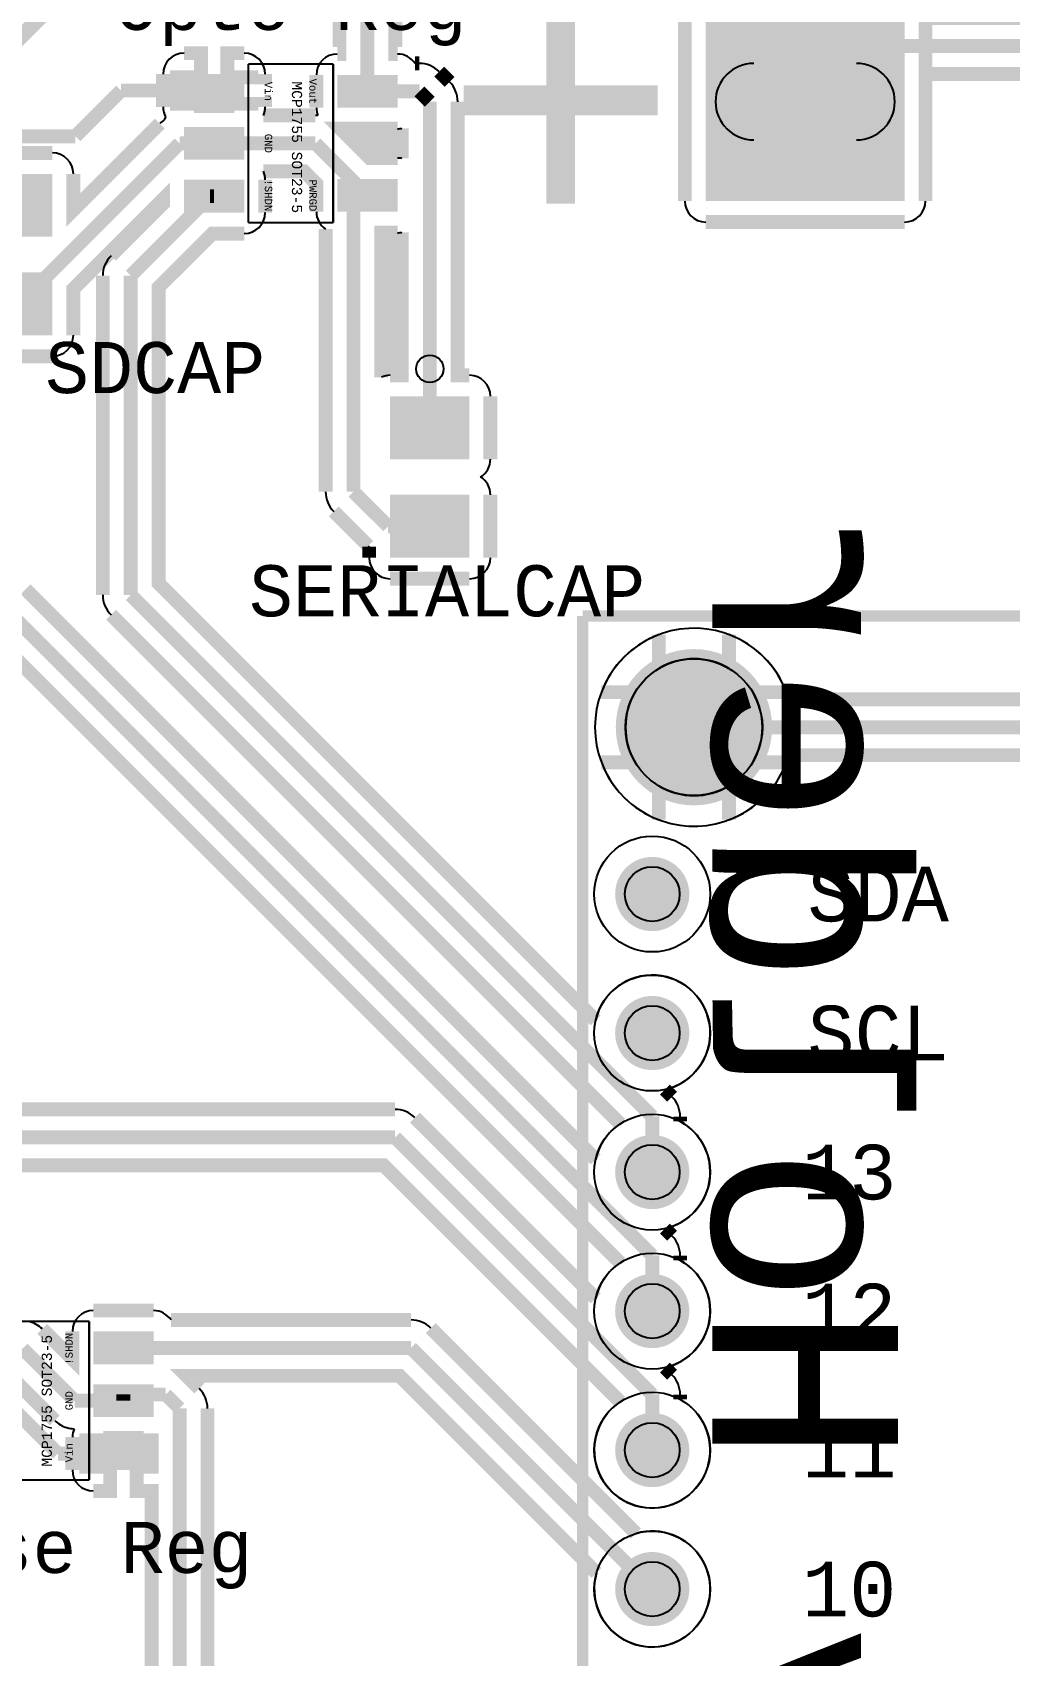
# Model space of a CAD drawing. Extents: x -3564 to 3564, y -2067 to 2176.
# Drawn here: x -2566 to -1863, y 292 to 1460 of the extents above; entities that cross this region are included whole.
import ezdxf
from ezdxf.enums import TextEntityAlignment as Align

# ---------------------------------------------------------------- set-up
doc = ezdxf.new("R2010")
doc.units = 0
for name, color, linetype in [('COPPER_BOTTOM', 1, 'CONTINUOUS'), ('COPPER_TOP', 3, 'CONTINUOUS'), ('DRILL', 255, 'CONTINUOUS'), ('SILKSCREEN_BOTTOM', 6, 'CONTINUOUS'), ('SILKSCREEN_TOP', 4, 'CONTINUOUS')]:
    doc.layers.add(name, color=color, linetype=linetype)
doc.styles.add('MONOTxtStyle', font='monotxt')
doc.styles.add('MONOTxtStyle_M', font='monotxt')

msp = doc.modelspace()

# ---------------------------------------------------------------- hatches: boundary and pattern name
at = {"layer": 'COPPER_BOTTOM'}
h = msp.add_hatch(color=256, dxfattribs=at)
h.paths.add_polyline_path([(-2081.5, 1338.5), (-2081.5, 1481.5), (-1938.5, 1481.5), (-1938.5, 1338.5)])
edge = h.paths.add_edge_path()
edge.add_arc((-2010, 1410), 27.5, 0, 360)
h = msp.add_hatch(color=256, dxfattribs=at)
edge = h.paths.add_edge_path()
edge.add_arc((-2090, 960), 56.212598, 0, 360)
edge = h.paths.add_edge_path()
edge.add_arc((-2090, 960), 49.212598, 0, 360)
h = msp.add_hatch(color=256, dxfattribs=at)
edge = h.paths.add_edge_path()
edge.add_arc((-2120, 840), 26.685039, 0, 360)
edge = h.paths.add_edge_path()
edge.add_arc((-2120, 840), 19.685039, 0, 360)
h = msp.add_hatch(color=256, dxfattribs=at)
edge = h.paths.add_edge_path()
edge.add_arc((-2120, 740), 26.685039, 0, 360)
edge = h.paths.add_edge_path()
edge.add_arc((-2120, 740), 19.685039, 0, 360)
h = msp.add_hatch(color=256, dxfattribs=at)
edge = h.paths.add_edge_path()
edge.add_arc((-2120, 640), 26.685039, 0, 360)
edge = h.paths.add_edge_path()
edge.add_arc((-2120, 640), 19.685039, 0, 360)
h = msp.add_hatch(color=256, dxfattribs=at)
edge = h.paths.add_edge_path()
edge.add_arc((-2120, 540), 26.685039, 0, 360)
edge = h.paths.add_edge_path()
edge.add_arc((-2120, 540), 19.685039, 0, 360)
h = msp.add_hatch(color=256, dxfattribs=at)
edge = h.paths.add_edge_path()
edge.add_arc((-2120, 440), 26.685039, 0, 360)
edge = h.paths.add_edge_path()
edge.add_arc((-2120, 440), 19.685039, 0, 360)
h = msp.add_hatch(color=256, dxfattribs=at)
edge = h.paths.add_edge_path()
edge.add_arc((-2120, 340), 26.685039, 0, 360)
edge = h.paths.add_edge_path()
edge.add_arc((-2120, 340), 19.685039, 0, 360)
at = {"layer": 'COPPER_TOP'}
h = msp.add_hatch(color=256, dxfattribs=at)
h.paths.add_polyline_path([(-2081.5, 1338.5), (-2081.5, 1481.5), (-1938.5, 1481.5), (-1938.5, 1338.5)])
edge = h.paths.add_edge_path()
edge.add_arc((-2010, 1410), 27.5, 0, 360)
h = msp.add_hatch(color=3, dxfattribs=at)
edge = h.paths.add_edge_path()
edge.add_arc((-2303.228346, 1405.590551), 15.072559, 270, 281.991656)
edge.add_line((-2300.096732, 1390.846907), (-2300.096732, 1369.153093))
edge.add_arc((-2303.228346, 1354.409449), 15.072559, 78.008344, 90)
edge.add_line((-2303.228346, 1369.482008), (-2323.344362, 1369.482008))
edge.add_line((-2323.344362, 1369.482008), (-2344.380346, 1390.517992))
edge.add_line((-2344.380346, 1390.517992), (-2303.228346, 1390.517992))
h = msp.add_hatch(color=3, dxfattribs=at)
edge = h.paths.add_edge_path()
edge.add_line((-2314.785157, 1211.790244), (-2314.785157, 1315.714843))
edge.add_line((-2314.785157, 1315.714843), (-2303.228346, 1315.714843))
edge.add_arc((-2303.228346, 1330.787402), 15.072559, 270, 281.991656)
edge.add_line((-2300.096732, 1316.043758), (-2300.096732, 1213.143425))
edge.add_line((-2300.096732, 1213.143425), (-2308.543307, 1213.143425))
edge.add_arc((-2308.543307, 1198.070866), 15.072559, 90, 114.46392)
h = msp.add_hatch(color=256, dxfattribs=at)
edge = h.paths.add_edge_path()
edge.add_arc((-2090, 960), 56.212598, 0, 360)
edge = h.paths.add_edge_path()
edge.add_arc((-2090, 960), 49.212598, 0, 360)
h = msp.add_hatch(color=256, dxfattribs=at)
edge = h.paths.add_edge_path()
edge.add_arc((-2120, 840), 26.685039, 0, 360)
edge = h.paths.add_edge_path()
edge.add_arc((-2120, 840), 19.685039, 0, 360)
h = msp.add_hatch(color=256, dxfattribs=at)
edge = h.paths.add_edge_path()
edge.add_arc((-2120, 740), 26.685039, 0, 360)
edge = h.paths.add_edge_path()
edge.add_arc((-2120, 740), 19.685039, 0, 360)
h = msp.add_hatch(color=256, dxfattribs=at)
edge = h.paths.add_edge_path()
edge.add_arc((-2120, 640), 26.685039, 0, 360)
edge = h.paths.add_edge_path()
edge.add_arc((-2120, 640), 19.685039, 0, 360)
h = msp.add_hatch(color=256, dxfattribs=at)
edge = h.paths.add_edge_path()
edge.add_arc((-2120, 540), 26.685039, 0, 360)
edge = h.paths.add_edge_path()
edge.add_arc((-2120, 540), 19.685039, 0, 360)
h = msp.add_hatch(color=256, dxfattribs=at)
edge = h.paths.add_edge_path()
edge.add_arc((-2120, 440), 26.685039, 0, 360)
edge = h.paths.add_edge_path()
edge.add_arc((-2120, 440), 19.685039, 0, 360)
h = msp.add_hatch(color=256, dxfattribs=at)
edge = h.paths.add_edge_path()
edge.add_arc((-2120, 340), 26.685039, 0, 360)
edge = h.paths.add_edge_path()
edge.add_arc((-2120, 340), 19.685039, 0, 360)
at = {"layer": 'DRILL'}
h = msp.add_hatch(color=255, dxfattribs=at)
edge = h.paths.add_edge_path()
edge.add_arc((-2047, 1410), 27.5, 180, 270)
edge.add_line((-2047, 1382.5), (-1973, 1382.5))
edge.add_arc((-1973, 1410), 27.5, 270, 0)
edge.add_arc((-1973, 1410), 27.5, 0, 90)
edge.add_line((-1973, 1437.5), (-2047, 1437.5))
edge.add_arc((-2047, 1410), 27.5, 90, 180)
h = msp.add_hatch(color=255, dxfattribs=at)
edge = h.paths.add_edge_path()
edge.add_arc((-2090, 960), 49.212598, 0, 360)
h = msp.add_hatch(color=255, dxfattribs=at)
edge = h.paths.add_edge_path()
edge.add_arc((-2120, 840), 19.685039, 0, 360)
h = msp.add_hatch(color=255, dxfattribs=at)
edge = h.paths.add_edge_path()
edge.add_arc((-2120, 740), 19.685039, 0, 360)
h = msp.add_hatch(color=255, dxfattribs=at)
edge = h.paths.add_edge_path()
edge.add_arc((-2120, 640), 19.685039, 0, 360)
h = msp.add_hatch(color=255, dxfattribs=at)
edge = h.paths.add_edge_path()
edge.add_arc((-2120, 540), 19.685039, 0, 360)
h = msp.add_hatch(color=255, dxfattribs=at)
edge = h.paths.add_edge_path()
edge.add_arc((-2120, 440), 19.685039, 0, 360)
h = msp.add_hatch(color=255, dxfattribs=at)
edge = h.paths.add_edge_path()
edge.add_arc((-2120, 340), 19.685039, 0, 360)

# ---------------------------------------------------------------- linework, layer by layer
at = {"layer": 'COPPER_BOTTOM', "color": 1, "const_width": 10}
for points in [[(-2096.572559, 1338.5), (-2096.572559, 1481.5)], [(-1923.427441, 1481.5), (-1923.427441, 1338.5)], [(-1938.5, 1323.427441), (-2081.5, 1323.427441)], [(-2115.252677, 1026.584807), (-2115.252677, 1002.23958)], [(-2064.747323, 1002.23958), (-2064.747323, 1026.584807)], [(-2132.23958, 985.252677), (-2156.584807, 985.252677)], [(-2023.415193, 985.252677), (-2047.76042, 985.252677)], [(-2156.584807, 934.747323), (-2132.23958, 934.747323)], [(-2047.76042, 934.747323), (-2023.415193, 934.747323)], [(-2115.252677, 917.76042), (-2115.252677, 893.415193)], [(-2064.747323, 893.415193), (-2064.747323, 917.76042)]]:
    msp.add_lwpolyline(points, dxfattribs=at)
at = {"layer": 'COPPER_BOTTOM', "color": 1}
for centre in [(-2120, 840), (-2120, 740), (-2120, 640), (-2120, 540), (-2120, 440), (-2120, 340)]:
    msp.add_circle(centre, 41.685039, dxfattribs=at)
for centre, radius, start, end in [((-2081.5, 1338.5), 15.072559, 180, 270), ((-1938.5, 1338.5), 15.072559, 270, 0), ((-2090, 960), 71.212598, 110.769525, 159.230475), ((-2090, 960), 71.212598, 20.769525, 69.230475), ((-2090, 960), 49.212598, 59.127163, 120.872837), ((-2090, 960), 49.212598, 149.127163, 210.872837), ((-2090, 960), 49.212598, 329.127163, 30.872837), ((-2090, 960), 71.212598, 200.769525, 249.230475), ((-2090, 960), 71.212598, 290.769525, 339.230475), ((-2090, 960), 49.212598, 239.127163, 300.872837)]:
    msp.add_arc(centre, radius, start, end, dxfattribs=at)
at = {"layer": 'COPPER_TOP', "color": 3, "const_width": 10}
for points in [[(-1551.233107, 1714.903268), (-2316.675622, 1714.903268), (-2605.789422, 1425.789467)], [(-2645.188976, 1385), (-2349.153543, 1681.035433)], [(-1923.427441, 1481.5), (-1923.427441, 1470.096732), (-1758.517764, 1470.096732), (-1853.3243, 1564.903268), (-2246.675622, 1564.903268), (-2304.785157, 1506.793732), (-2304.785157, 1444.285157), (-2303.228346, 1444.285157)], [(-2346.535433, 1444.285157), (-2344.978622, 1444.285157), (-2344.978622, 1515.11811)], [(-2324.88189, 1515.11811), (-2324.88189, 1417.401575)], [(-2096.572559, 1338.5), (-2096.572559, 1481.5)], [(-2456.771654, 1444.883583), (-2444.65126, 1444.883583), (-2444.65126, 1427.53315), (-2471.844213, 1427.53315), (-2471.844213, 1429.811024)], [(-2398.392008, 1429.811024), (-2398.392008, 1427.53315), (-2425.584961, 1427.53315), (-2425.584961, 1444.883583), (-2413.464567, 1444.883583)], [(-2000, 1450), (-2010, 1440)], [(-2000, 1450), (-1740, 1450)], [(-2290.637514, 1437.498307), (-2287.433735, 1437.498307)], [(-2273.191026, 1431.612136), (-2265.789427, 1424.210538)], [(-2010, 1440), (-2010, 1410)], [(-2361.607992, 1405.590551), (-2361.607992, 1429.212598)], [(-1524.234169, 1205.813137), (-1748.3243, 1429.903268), (-1923.427441, 1429.903268), (-1923.427441, 1338.5)], [(-2502, 1418), (-2534.905512, 1385.094488)], [(-2435.11811, 1418), (-2502, 1418)], [(-2471.844213, 1406.188976), (-2471.844213, 1408.46685), (-2444.65126, 1408.46685), (-2444.65126, 1406.883583), (-2425.584961, 1406.883583), (-2425.584961, 1408.46685), (-2398.392008, 1408.46685), (-2398.392008, 1406.188976)], [(-2324.88189, 1417.401575), (-2287.401575, 1417.401575)], [(-2287.401575, 1417.401575), (-2280, 1410)], [(-2280, 1410), (-2280, 1175.433071)], [(-2259.903268, 1409.96129), (-2259.903268, 1213.143425), (-2251.456693, 1213.143425)], [(-2399.678103, 1400.096732), (-2362.308425, 1400.096732)], [(-2534.905512, 1385.094488), (-2645.094488, 1385.094488)], [(-2536.384134, 1358.070866), (-2536.384134, 1332.036898), (-2474.234169, 1394.186863)], [(-2303.228346, 1369.482008), (-2323.344362, 1369.482008), (-2344.380346, 1390.517992), (-2303.228346, 1390.517992)], [(-2300.096732, 1390.846907), (-2300.096732, 1369.153093)], [(-2608.543307, 1373.143425), (-2551.456693, 1373.143425)], [(-2460, 1380), (-2575.433071, 1264.566929)], [(-2460, 1380), (-2362.283465, 1380)], [(-2362.283465, 1380), (-2324.88189, 1342.598425)], [(-2361.607992, 1330.787402), (-2361.607992, 1350.903496), (-2370.607764, 1359.903268), (-2399.678103, 1359.903268)], [(-2398.392008, 1353.811024), (-2398.392008, 1330.188976)], [(-2509.304973, 1299.116059), (-2471.844213, 1336.576819), (-2471.844213, 1339.734677), (-2536.384134, 1275.194755), (-2536.384134, 1241.929134)], [(-2438, 1342), (-2495.11811, 1284.88189)], [(-2435.11811, 1342), (-2438, 1342)], [(-2334.88189, 1332.598425), (-2324.88189, 1342.598425)], [(-2334.88189, 1332.598425), (-2334.88189, 1129.448819)], [(-2413.464567, 1315.116417), (-2436.462472, 1315.116417), (-2475.021378, 1276.557511), (-2475.021378, 1063.442489), (-2164.339507, 752.760618), (-2160.679497, 749.100607)], [(-2354.978622, 1129.448819), (-2354.978622, 1318.301626)], [(-2314.785157, 1211.790244), (-2314.785157, 1315.714843), (-2303.228346, 1315.714843)], [(-2300.096732, 1316.043758), (-2300.096732, 1213.143425), (-2308.543307, 1213.143425)], [(-1938.5, 1323.427441), (-2081.5, 1323.427441)], [(-2515.214843, 1055.11811), (-2515.214843, 1284.88189)], [(-2495.11811, 1284.88189), (-2495.11811, 1055.11811)], [(-2551.456693, 1226.856575), (-2608.543307, 1226.856575)], [(-2236.384134, 1198.070866), (-2236.384134, 1152.795276)], [(-2334.88189, 1129.448819), (-2310, 1104.566929)], [(-2236.384134, 1127.204724), (-2236.384134, 1081.929134)], [(-2324.234169, 1090.380066), (-2349.068753, 1115.21465)], [(-2310, 1104.566929), (-2280, 1104.566929)], [(-2323.615866, 1081.929134), (-2323.615866, 1089.785629)], [(-2570.78942, 1059.21053), (-2160.679497, 649.100607)], [(-2251.456693, 1066.856575), (-2308.543307, 1066.856575)], [(-2495.11811, 1055.11811), (-2120, 680)], [(-2120, 580), (-2585, 1045)], [(-2143.112127, 674.691095), (-2221.181651, 752.760619), (-2509.304973, 1040.883941)], [(-2143.112127, 574.691095), (-2321.18165, 752.760618), (-2593.3243, 1024.903268), (-2724.88108, 1024.903268)], [(-2021.681953, 980.096732), (-1308.318047, 980.096732)], [(-1240, 960), (-2090, 960)], [(-1820.096732, -520), (-1820.096732, 939.903268), (-2021.681953, 939.903268)], [(-2110.899393, 699.320503), (-2105.789436, 694.210547)], [(-2984.88108, 685.096732), (-2305.01619, 685.096732)], [(-2290.789432, 679.210542), (-2160.679497, 549.100607)], [(-2120, 680), (-2120, 640)], [(-2099.903268, 679.96651), (-2099.903268, 676.520732)], [(-3005.511811, 665), (-2305, 665)], [(-2305, 665), (-2120, 480)], [(-2143.112127, 474.691095), (-2313.3243, 644.903268), (-2984.88108, 644.903268)], [(-2110.899393, 599.320503), (-2105.789402, 594.210513)], [(-2120, 580), (-2120, 540)], [(-2099.903268, 579.950119), (-2099.903268, 576.520732)], [(-2522.035433, 540.383583), (-2478.728346, 540.383583)], [(-2466.137514, 533.596732), (-2293.511837, 533.596732)], [(-2558.690987, 527.112098), (-2537.107992, 505.529103), (-2537.107992, 525.311024)], [(-2279.289428, 527.710539), (-2131.613491, 380.034602)], [(-2535.5, 475.5), (-2572.901575, 512.901575)], [(-2500.38189, 513.5), (-2293.5, 513.5)], [(-2293.5, 513.5), (-2120, 340)], [(-2110.899393, 499.320503), (-2105.789446, 494.210557)], [(-2549.734169, 461.313137), (-2578.583676, 490.162644)], [(-2160.034584, 351.613552), (-2301.8243, 493.403268), (-2454.982118, 493.403268), (-2445.789389, 484.210539)], [(-2585, 475), (-2547.5, 437.5)], [(-2535.5, 475.5), (-2480.066929, 475.5)], [(-2500.38185, 475.5), (-2500.38185, 480)], [(-2500.38185, 480), (-2469.999961, 480)], [(-2469.999961, 480), (-2459.999961, 470)], [(-2120, 440), (-2120, 480)], [(-2099.903268, 479.973065), (-2099.903268, 476.520732)], [(-2459.999961, 470), (-2459.999961, 215.433071)], [(-2439.903228, 469.961985), (-2439.903228, 253.143425), (-2411.456693, 253.143425)], [(-2480.096693, 247.75081), (-2480.096693, 410.616417), (-2490.84874, 410.616417), (-2490.84874, 427.96685), (-2480.096693, 427.96685), (-2480.096693, 447.03315), (-2490.84874, 447.03315), (-2490.84874, 448.616417), (-2509.915039, 448.616417), (-2509.915039, 447.03315), (-2537.107992, 447.03315), (-2537.107992, 449.311024)], [(-2547.5, 437.5), (-2500.38189, 437.5)], [(-2537.107992, 425.688976), (-2537.107992, 427.96685), (-2509.915039, 427.96685), (-2509.915039, 410.616417), (-2522.035433, 410.616417)]]:
    msp.add_lwpolyline(points, dxfattribs=at)
at = {"layer": 'COPPER_TOP', "color": 3}
msp.add_circle((-2120, 840), 41.685039, dxfattribs=at)
for centre, radius, start, end in [((-2456.771654, 1429.811024), 15.072559, 90, 180), ((-2413.464567, 1429.811024), 15.072559, 0, 90), ((-2346.535433, 1429.212598), 15.072559, 90, 180), ((-2303.228346, 1429.212598), 15.072559, 33.347904, 90), ((-2287.401561, 1417.401601), 20.096732, 45, 90.091728), ((-2279.999963, 1410.000002), 20.096732, 359.889631, 45), ((-2456.771654, 1406.188976), 15.072559, 180, 208.486907), ((-2413.464567, 1406.188976), 15.072559, 336.159346, 0), ((-2346.535433, 1405.590551), 15.072559, 180, 201.685398), ((-2460, 1380), 20.096732, 123.132128, 135.095368), ((-2456.771654, 1391.811024), 15.072559, 151.513093, 160.5528), ((-2362.283441, 1380.000016), 20.096732, 85.026796, 90.071231), ((-2303.228346, 1405.590551), 15.072559, 270, 281.991656), ((-2551.456693, 1358.070866), 15.072559, 0, 90), ((-2303.228346, 1354.409449), 15.072559, 78.008344, 90), ((-2413.464567, 1353.811024), 15.072559, 0, 23.840654), ((-2081.5, 1338.5), 15.072559, 180, 270), ((-1938.5, 1338.5), 15.072559, 270, 0), ((-2413.464567, 1330.188976), 15.072559, 270, 0), ((-2346.535433, 1330.787402), 15.072559, 180, 235.932474), ((-2303.228346, 1330.787402), 15.072559, 270, 281.991656), ((-2495.11811, 1284.88189), 20.096732, 134.904632, 180), ((-2551.456693, 1241.929134), 15.072559, 270, 0), ((-2308.543307, 1198.070866), 15.072559, 90, 114.46392), ((-2251.456693, 1198.070866), 15.072559, 0, 90), ((-2251.456693, 1152.795276), 15.072559, 301.906476, 0), ((-2251.456693, 1127.204724), 15.072559, 0, 58.093524), ((-2334.88189, 1129.448819), 20.096732, 180, 225.095368), ((-2310, 1104.566929), 20.096732, 224.904632, 227.350129), ((-2308.543307, 1081.929134), 15.072559, 180, 270), ((-2251.456693, 1081.929134), 15.072559, 270, 0), ((-2495.11811, 1055.11811), 20.096732, 180, 225.095368), ((-2090, 960), 71.212598, 16.392002, 343.607998), ((-2120, 740), 41.685039, 282.610279, 167.389721), ((-2119.999972, 680.000011), 20.096732, 359.904486, 45), ((-2304.999967, 665.000007), 20.096732, 45, 90.046251), ((-2120, 640), 41.685039, 123.672604, 167.389721), ((-2120, 640), 41.685039, 282.610279, 61.176766), ((-2119.999938, 579.999978), 20.096732, 359.857854, 45), ((-2120, 540), 41.685039, 123.672604, 167.389721), ((-2120, 540), 41.685039, 282.610279, 61.176766), ((-2522.035433, 525.311024), 15.072559, 90, 180), ((-2478.728346, 525.311024), 15.072559, 33.347904, 90), ((-2572.901523, 512.901562), 20.096732, 45, 76.60345), ((-2293.499964, 513.500004), 20.096732, 45, 90.033851), ((-2119.999982, 480.000021), 20.096732, 359.923147, 45), ((-2459.999925, 470.000003), 20.096732, 359.891608, 45), ((-2120, 440), 41.685039, 123.672604, 61.176766), ((-2535.5, 475.5), 20.096732, 224.904632, 254.204692), ((-2535.499945, 475.499984), 20.096732, 254.20453, 269.085283), ((-2522.035433, 449.311024), 15.072559, 156.148766, 180), ((-2522.035433, 425.688976), 15.072559, 180, 270), ((-2120, 340), 41.685039, 163.823191, 106.176722)]:
    msp.add_arc(centre, radius, start, end, dxfattribs=at)
at = {"layer": 'COPPER_TOP'}
for points in [[(-2456.771654, 1406.188976), (-2456.771654, 1429.811024), (-2413.464567, 1406.188976), (-2413.464567, 1429.811024)], [(-2346.535433, 1405.590551), (-2346.535433, 1429.212598), (-2303.228346, 1405.590551), (-2303.228346, 1429.212598)], [(-2456.771654, 1368.188976), (-2456.771654, 1391.811024), (-2413.464567, 1368.188976), (-2413.464567, 1391.811024)], [(-2608.543307, 1312.795276), (-2608.543307, 1358.070866), (-2551.456693, 1312.795276), (-2551.456693, 1358.070866)], [(-2346.535433, 1330.787402), (-2346.535433, 1354.409449), (-2303.228346, 1330.787402), (-2303.228346, 1354.409449)], [(-2456.771654, 1330.188976), (-2456.771654, 1353.811024), (-2413.464567, 1330.188976), (-2413.464567, 1353.811024)], [(-2608.543307, 1241.929134), (-2608.543307, 1287.204724), (-2551.456693, 1241.929134), (-2551.456693, 1287.204724)], [(-2308.543307, 1152.795276), (-2308.543307, 1198.070866), (-2251.456693, 1152.795276), (-2251.456693, 1198.070866)], [(-2308.543307, 1081.929134), (-2308.543307, 1127.204724), (-2251.456693, 1081.929134), (-2251.456693, 1127.204724)], [(-2522.035433, 501.688976), (-2522.035433, 525.311024), (-2478.728346, 501.688976), (-2478.728346, 525.311024)], [(-2522.035433, 463.688976), (-2522.035433, 487.311024), (-2478.728346, 463.688976), (-2478.728346, 487.311024)], [(-2522.035433, 425.688976), (-2522.035433, 449.311024), (-2478.728346, 425.688976), (-2478.728346, 449.311024)]]:
    msp.add_solid(points, dxfattribs=at)
at = {"layer": 'DRILL', "color": 255, "const_width": 0.000039}
for points in [[(-1973, 1437.5), (-2047, 1437.5)], [(-2047, 1382.5), (-1973, 1382.5)]]:
    msp.add_lwpolyline(points, dxfattribs=at)
at = {"layer": 'DRILL', "color": 255}
for centre, radius in [((-2090, 960), 49.212598), ((-2120, 840), 19.685039), ((-2120, 740), 19.685039), ((-2120, 640), 19.685039), ((-2120, 540), 19.685039), ((-2120, 440), 19.685039), ((-2120, 340), 19.685039)]:
    msp.add_circle(centre, radius, dxfattribs=at)
for centre, start, end in [((-2047, 1410), 90, 180), ((-1973, 1410), 0, 90), ((-2047, 1410), 180, 270), ((-1973, 1410), 270, 0)]:
    msp.add_arc(centre, 27.5, start, end, dxfattribs=at)
at = {"layer": 'SILKSCREEN_TOP', "color": 4}
for points, const_width in [([(-2410.511811, 1437.086614), (-2410.511811, 1322.913386)], 1.5), ([(-2349.488189, 1437.086614), (-2410.511811, 1437.086614)], 1.5), ([(-2349.488189, 1322.913386), (-2349.488189, 1437.086614)], 1.5), ([(-2410.511811, 1322.913386), (-2349.488189, 1322.913386)], 1.5), ([(-1170, 1040), (-2170, 1040)], 8), ([(-2170, 1040), (-2170, -1160)], 8), ([(-2524.988189, 532.586614), (-2586.011811, 532.586614)], 1.5), ([(-2524.988189, 418.413386), (-2524.988189, 532.586614)], 1.5), ([(-2586.011811, 418.413386), (-2524.988189, 418.413386)], 1.5)]:
    msp.add_lwpolyline(points, dxfattribs=dict(at, const_width=const_width))
msp.add_circle((-2280, 1217.755906), 9.84252, dxfattribs=at)

# ---------------------------------------------------------------- texts
at = {"layer": 'SILKSCREEN_BOTTOM', "style": 'MONOTxtStyle_M', "text_generation_flag": 2, "width": 0.995556}
msp.add_text('+', height=200, dxfattribs=at).set_placement((-2186, 1410), align=Align.MIDDLE_CENTER)
msp.add_text('BHD-2 Battery Holder', height=133.333333, rotation=270, dxfattribs=at).set_placement((-2010, -30), align=Align.MIDDLE_CENTER)
at = {"layer": 'SILKSCREEN_TOP', "style": 'MONOTxtStyle', "width": 0.995556}
for s, p in [('Opto Reg', (-2380, 1480)), ('Sense Reg', (-2550, 370))]:
    msp.add_text(s, height=36.745407, dxfattribs=at).set_placement(p, align=Align.MIDDLE_CENTER)
for s, height, rotation, p in [('Vout', 5.333333, 270, (-2364, 1417.401575)), ('Vin', 5.333333, 270, (-2396, 1417.401575)), ('MCP1755 SOT23-5', 7.333333, 270, (-2375.5, 1377.2)), ('GND', 5.333333, 270, (-2396, 1380)), ('!SHDN', 5.333333, 270, (-2396, 1342.598465)), ('PWRGD', 5.333333, 270, (-2364, 1342.598425)), ('MCP1755 SOT23-5', 7.333333, 90, (-2555.5, 475.5)), ('!SHDN', 5.333333, 90, (-2539.5, 512.901535)), ('GND', 5.333333, 90, (-2539.5, 475.5)), ('Vin', 5.333333, 90, (-2539.5, 438.098425))]:
    msp.add_text(s, height=height, rotation=rotation, dxfattribs=at).set_placement(p, align=Align.MIDDLE_CENTER)
for s, p in [('SDCAP', (-2477.559055, 1237.086614)), ('SERIALCAP', (-2267.559055, 1076.535433))]:
    msp.add_text(s, height=36.745407, dxfattribs=at).set_placement(p, align=Align.TOP_CENTER)
for s, p in [('SDA', (-1906.614173, 840)), ('SCL', (-1906.614173, 740)), ('13', (-1944.409449, 640)), ('12', (-1944.409449, 540)), ('11', (-1944.409449, 440)), ('10', (-1944.409449, 340))]:
    msp.add_text(s, height=39.370079, dxfattribs=at).set_placement(p, align=Align.MIDDLE_RIGHT)

doc.saveas('drawing.dxf')
